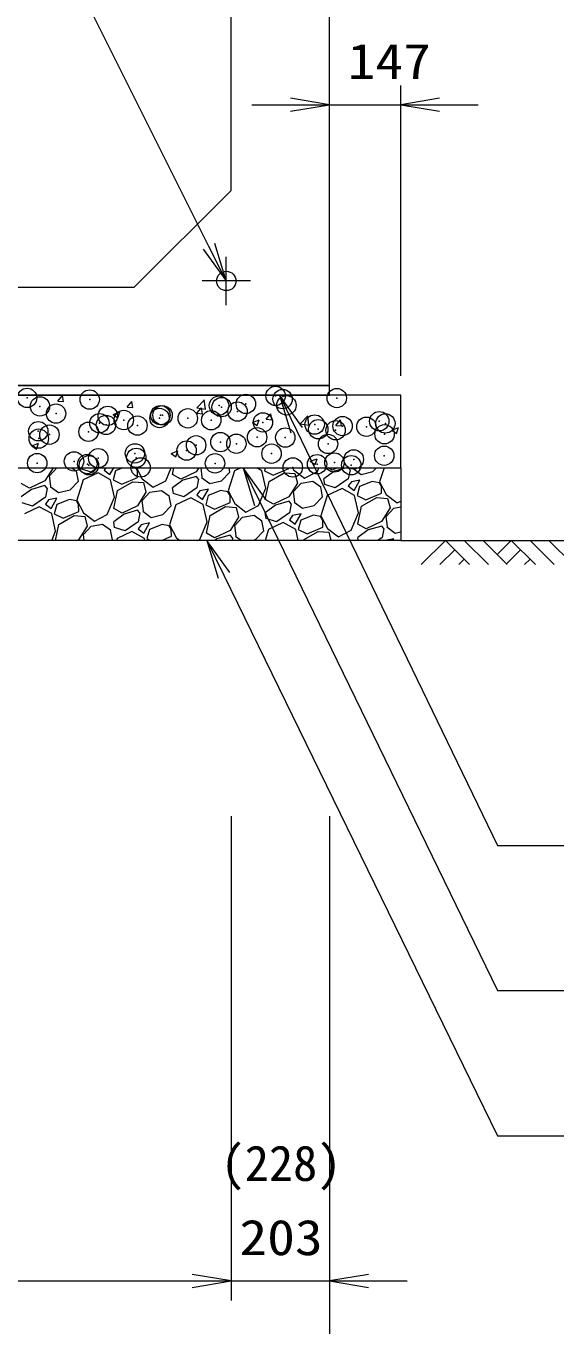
# Model space of a CAD drawing. Units: millimetres at full size. Extents: x 37600 to 71200, y -83280 to -59520.
# Drawn here: x 57332 to 58426, y -79269 to -76585 of the extents above; entities that cross this region are included whole.
import ezdxf
from ezdxf.enums import TextEntityAlignment as Align

# ---------------------------------------------------------------- set-up
doc = ezdxf.new("R2010")
doc.units = ezdxf.units.MM
doc.header["$LTSCALE"] = 80.0044
doc.header["$PDMODE"] = 32
doc.header["$PDSIZE"] = 40
doc.linetypes.add('CHAIN', pattern=[18.5, 12, -1.5, 3.5, -1.5])
for name, color, linetype, lineweight in [('0_2', 4, 'Continuous', 13), ('寸法', 6, 'Continuous', 13), ('ﾊｯﾁﾝｸﾞ', 4, 'Continuous', 9)]:
    doc.layers.add(name, color=color, linetype=linetype, lineweight=lineweight)
doc.styles.add('ＭＳ ゴシック', font='')
doc.styles.get('ＭＳ ゴシック').set_extended_font_data('MS Gothic')

# ---------------------------------------------------------------- blocks, each defined once
blk = doc.blocks.new('open_arrow')
at = {"color": 0, "linetype": 'Continuous', "lineweight": -2}
blk.add_lwpolyline([(7.5, 1.25), (0, 0), (7.5, -1.25)], dxfattribs=at)

msp = doc.modelspace()

# ---------------------------------------------------------------- linework, layer by layer
at = {"layer": '0_2', "color": 2, "linetype": 'CHAIN'}
for p, q in [((57745, -77162), (57745, -77062)), ((57795, -77112), (57695, -77112))]:
    msp.add_line(p, q, dxfattribs=at)
at = {"layer": '0_2', "color": 3}
for points in [[(54352, -77328), (57958, -77328), (57958, -74872), (54352, -74872)], [(54755, -77125), (57555, -77125), (57755, -76925), (57755, -75275), (57555, -75075), (54755, -75075), (54555, -75275), (54555, -76925)]]:
    msp.add_lwpolyline(points, close=True, dxfattribs=at)
at = {"layer": '0_2'}
msp.add_lwpolyline([(58105, -77648), (58558, -77648), (58558, -75648)], dxfattribs=at)
at = {"layer": '0_2', "color": 7}
for points in [[(54205, -77348), (54205, -77498), (54455, -77498), (54455, -78081), (55955, -78081), (55955, -77498), (58105, -77498), (58105, -77348), (55805, -77348), (55805, -77931), (54605, -77931), (54605, -77348)], [(57958, -77328), (55805, -77328), (55805, -77348), (57958, -77348)], [(55955, -77498), (58105, -77498), (58105, -77648), (55955, -77648)]]:
    msp.add_lwpolyline(points, close=True, dxfattribs=at)
at = {"layer": '0_2', "color": 3}
msp.add_circle((57745, -77112), 20, dxfattribs=at)
at = {"layer": '寸法'}
for p, q in [((57958, -77288), (57958, -76708)), ((58105, -77308), (58105, -76708)), ((57798, -76748), (58265, -76748)), ((57755, -78218), (57755, -79218)), ((57755, -78218), (57755, -79218)), ((57958, -78218), (57958, -79518)), ((57958, -78218), (57958, -79218)), ((57958, -78218), (57958, -79518)), ((54555, -79178), (57755, -79178)), ((57595, -79178), (58118, -79178))]:
    msp.add_line(p, q, dxfattribs=at)
for points in [[(57745, -77112), (57709.22, -77040.45), (57450, -76522), (56676.67, -76522)], [(57855, -77348), (57889.84, -77420.01), (58305, -78278), (58998.33, -78278)], [(57780, -77498), (57814.98, -77569.95), (58305, -78578), (59338.33, -78578)], [(57705, -77648), (57740.07, -77719.9), (58305, -78878), (58758.33, -78878)]]:
    msp.add_lwpolyline(points, dxfattribs=at)
at = {"layer": 'ﾊｯﾁﾝｸﾞ'}
for p, q in [((57396.97, -77360.14), (57406.62, -77348.64)), ((57396.97, -77360.14), (57408.93, -77361.18)), ((57408.93, -77361.18), (57406.61, -77348.65)), ((57540.43, -77372.69), (57550.07, -77361.2)), ((57540.43, -77372.69), (57552.38, -77373.73)), ((57552.38, -77373.73), (57550.07, -77361.2)), ((57683.88, -77385.24), (57693.52, -77373.75)), ((57684.09, -77374.1), (57701.88, -77376.85)), ((57684.11, -77374.07), (57699.69, -77357.83)), ((57695.83, -77386.28), (57693.52, -77373.75)), ((57701.87, -77376.85), (57699.67, -77357.86)), ((57511.52, -77388.06), (57525.52, -77382.68)), ((57511.52, -77388.06), (57521.47, -77394.77)), ((57521.47, -77394.77), (57525.52, -77382.68)), ((57683.88, -77385.24), (57695.83, -77386.28)), ((57798.95, -77404.07), (57812.95, -77398.7)), ((57808.89, -77410.78), (57812.95, -77398.7)), ((57827.33, -77397.79), (57836.97, -77386.3)), ((57827.33, -77397.79), (57839.28, -77398.83)), ((57839.28, -77398.83), (57836.97, -77386.3)), ((57897.56, -77407.17), (57913.14, -77390.94)), ((57915.32, -77409.96), (57913.11, -77390.96)), ((57970.78, -77410.34), (57980.42, -77398.85)), ((57982.74, -77411.38), (57980.42, -77398.85)), ((57798.95, -77404.07), (57808.89, -77410.78)), ((57897.54, -77407.2), (57915.32, -77409.96)), ((57970.78, -77410.34), (57982.74, -77411.38)), ((58086.37, -77420.09), (58100.38, -77414.72)), ((58086.37, -77420.09), (58096.32, -77426.8)), ((58096.32, -77426.8), (58100.38, -77414.72)), ((57343.48, -77452.56), (57357.48, -77447.19)), ((57343.48, -77452.56), (57353.42, -77459.27)), ((57353.42, -77459.27), (57357.48, -77447.19)), ((57630.9, -77468.58), (57644.91, -77463.2)), ((57630.9, -77468.58), (57640.85, -77475.29)), ((57640.85, -77475.29), (57644.91, -77463.2)), ((57918.33, -77484.6), (57932.33, -77479.22)), ((57928.28, -77491.31), (57932.33, -77479.22)), ((57387.45, -77498), (57370.21, -77525.21)), ((57380.23, -77514.57), (57395.5, -77498)), ((57426.27, -77498), (57436.11, -77504.95)), ((57439.84, -77525.42), (57436.11, -77504.95)), ((57444.59, -77500.05), (57444.25, -77498)), ((57466.33, -77506.9), (57444.59, -77500.05)), ((57480.23, -77508.57), (57449.73, -77522.95)), ((57479.05, -77498), (57466.33, -77506.9)), ((57506.17, -77522.7), (57480.23, -77508.57)), ((57496.63, -77498), (57493.05, -77502.79)), ((57493.05, -77502.79), (57504.9, -77512.11)), ((57504.9, -77512.11), (57512.74, -77498)), ((57516.33, -77503.9), (57511.2, -77523.02)), ((57531.32, -77498), (57516.33, -77503.9)), ((57561.48, -77503.7), (57558.19, -77498)), ((57559.59, -77498), (57571.28, -77520.67)), ((57561.71, -77518.11), (57561.48, -77503.7)), ((57620.44, -77524.62), (57631.36, -77498)), ((57634.1, -77511.88), (57637.05, -77498)), ((57682.7, -77506.46), (57650.99, -77521.53)), ((57688.05, -77498), (57682.7, -77506.46)), ((57695.25, -77516.99), (57692.98, -77498)), ((57735.22, -77524.63), (57752.33, -77506.67)), ((57762.22, -77504.19), (57749.03, -77545.75)), ((57752.33, -77506.67), (57750.75, -77498)), ((57775.35, -77498), (57762.22, -77504.19)), ((57818.65, -77503.94), (57807.75, -77498)), ((57826.45, -77539.85), (57818.65, -77503.94)), ((57825.37, -77498), (57823.69, -77504.26)), ((57823.69, -77504.26), (57841.79, -77513.21)), ((57833.17, -77526.28), (57864.69, -77508.08)), ((57841.79, -77513.21), (57874.2, -77499.35)), ((57864.69, -77508.08), (57886.75, -77509.89)), ((57874.2, -77499.35), (57874.18, -77498)), ((57881.75, -77498), (57883.76, -77501.91)), ((57883.76, -77501.91), (57906.76, -77519.35)), ((57906.76, -77519.35), (57932.92, -77505.86)), ((57918.33, -77484.6), (57928.28, -77491.31)), ((57932.92, -77505.86), (57936.15, -77498)), ((57968, -77505.01), (57946.36, -77520.74)), ((57963.47, -77502.77), (57955.12, -77498)), ((57973.52, -77498), (57963.47, -77502.77)), ((57992.51, -77498), (57968, -77505.01)), ((58000.46, -77502.44), (57996.55, -77520.86)), ((58000.46, -77502.44), (57996.56, -77498)), ((58006.52, -77498.94), (58023.6, -77511.71)), ((58007.73, -77498.24), (58007.71, -77498)), ((58023.6, -77511.71), (58047.71, -77505.87)), ((58047.71, -77505.87), (58055.21, -77498)), ((58070.72, -77498), (58061.52, -77527)), ((57338.5, -77540.29), (57321.61, -77530.64)), ((57370.21, -77525.21), (57338.5, -77540.29)), ((57370.77, -77534.59), (57343.02, -77542.52)), ((57375.48, -77539.95), (57370.77, -77534.59)), ((57382.76, -77535.75), (57380.23, -77514.57)), ((57422.73, -77543.39), (57439.84, -77525.42)), ((57449.73, -77522.95), (57436.55, -77564.51)), ((57513.97, -77558.61), (57506.17, -77522.7)), ((57511.2, -77523.02), (57529.3, -77531.97)), ((57520.68, -77545.03), (57552.2, -77526.83)), ((57529.3, -77531.97), (57561.71, -77518.11)), ((57552.2, -77526.83), (57574.26, -77528.64)), ((57571.28, -77520.67), (57594.28, -77538.11)), ((57574.26, -77528.64), (57579.21, -77548.42)), ((57594.28, -77538.11), (57620.44, -77524.62)), ((57655.51, -77523.77), (57633.87, -77539.49)), ((57650.99, -77521.53), (57634.1, -77511.88)), ((57683.26, -77515.83), (57655.51, -77523.77)), ((57687.97, -77521.19), (57683.26, -77515.83)), ((57687.97, -77521.19), (57684.06, -77539.62)), ((57694.03, -77517.69), (57711.11, -77530.47)), ((57711.11, -77530.47), (57735.22, -77524.63)), ((57825.34, -77563.13), (57833.17, -77526.28)), ((57891.7, -77529.66), (57873.94, -77557.7)), ((57883.96, -77547.06), (57899.86, -77529.8)), ((57886.75, -77509.89), (57891.7, -77529.66)), ((57899.86, -77529.8), (57923.46, -77525.87)), ((57923.46, -77525.87), (57939.84, -77537.44)), ((57948.32, -77532.54), (57946.36, -77520.74)), ((57970.06, -77539.39), (57948.32, -77532.54)), ((57996.55, -77520.86), (57970.06, -77539.39)), ((58003.17, -77526.73), (57996.79, -77535.27)), ((57996.79, -77535.27), (58008.63, -77544.6)), ((58020.52, -77523.18), (58003.17, -77526.73)), ((58008.63, -77544.6), (58020.52, -77523.18)), ((58046.41, -77526.02), (58020.06, -77536.38)), ((58061.01, -77528.91), (58046.41, -77526.02)), ((58065.21, -77536.18), (58061.01, -77528.91)), ((58061.52, -77527), (58075.01, -77553.16)), ((57343.02, -77542.52), (57321.39, -77558.25)), ((57371.57, -77558.37), (57345.09, -77576.9)), ((57375.48, -77539.95), (57371.57, -77558.37)), ((57395.55, -77560.7), (57378.2, -77564.25)), ((57381.55, -77536.45), (57398.62, -77549.22)), ((57383.66, -77582.11), (57395.55, -77560.7)), ((57398.62, -77549.22), (57422.73, -77543.39)), ((57499.19, -77594.62), (57513.97, -77558.61)), ((57512.86, -77581.88), (57520.68, -77545.03)), ((57579.21, -77548.42), (57561.45, -77576.46)), ((57571.48, -77565.82), (57587.38, -77548.56)), ((57587.38, -77548.56), (57610.98, -77544.63)), ((57610.98, -77544.63), (57627.35, -77556.19)), ((57631.09, -77576.67), (57627.35, -77556.19)), ((57635.84, -77551.29), (57633.87, -77539.49)), ((57657.57, -77558.14), (57635.84, -77551.29)), ((57671.47, -77559.82), (57640.98, -77574.19)), ((57684.06, -77539.62), (57657.57, -77558.14)), ((57697.41, -77573.94), (57671.47, -77559.82)), ((57690.68, -77545.49), (57684.3, -77554.03)), ((57684.3, -77554.03), (57696.15, -77563.35)), ((57708.03, -77541.94), (57690.68, -77545.49)), ((57696.15, -77563.35), (57708.03, -77541.94)), ((57707.57, -77555.14), (57702.45, -77574.26)), ((57733.92, -77544.78), (57707.57, -77555.14)), ((57748.52, -77547.66), (57733.92, -77544.78)), ((57752.72, -77554.94), (57748.52, -77547.66)), ((57749.03, -77545.75), (57762.52, -77571.91)), ((57752.96, -77569.35), (57752.72, -77554.94)), ((57811.68, -77575.86), (57826.45, -77539.85)), ((57873.94, -77557.7), (57842.23, -77572.77)), ((57886.49, -77568.24), (57883.96, -77547.06)), ((57926.46, -77575.87), (57943.58, -77557.91)), ((57943.58, -77557.91), (57939.84, -77537.44)), ((57953.46, -77555.43), (57940.28, -77597)), ((57983.96, -77541.06), (57953.46, -77555.43)), ((58009.9, -77555.18), (57983.96, -77541.06)), ((58017.7, -77591.09), (58009.9, -77555.18)), ((58020.06, -77536.38), (58014.93, -77555.51)), ((58014.93, -77555.51), (58033.03, -77564.46)), ((58024.41, -77577.52), (58055.93, -77559.32)), ((58033.03, -77564.46), (58065.45, -77550.6)), ((58055.93, -77559.32), (58077.99, -77561.13)), ((58065.45, -77550.6), (58065.21, -77536.18)), ((58075.01, -77553.16), (58098.01, -77570.59)), ((58077.99, -77561.13), (58082.95, -77580.91)), ((57345.09, -77576.9), (57323.35, -77570.05)), ((57358.99, -77578.57), (57328.49, -77592.95)), ((57384.92, -77592.7), (57358.99, -77578.57)), ((57378.2, -77564.25), (57371.81, -77572.79)), ((57371.81, -77572.79), (57383.66, -77582.11)), ((57395.08, -77573.9), (57389.96, -77593.02)), ((57421.43, -77563.53), (57395.08, -77573.9)), ((57408.06, -77601.97), (57440.47, -77588.11)), ((57436.03, -77566.42), (57421.43, -77563.53)), ((57440.23, -77573.7), (57436.03, -77566.42)), ((57436.55, -77564.51), (57450.03, -77590.67)), ((57440.47, -77588.11), (57440.23, -77573.7)), ((57529.74, -77591.53), (57512.86, -77581.88)), ((57561.45, -77576.46), (57529.74, -77591.53)), ((57562.02, -77585.83), (57534.27, -77593.77)), ((57566.73, -77591.19), (57562.02, -77585.83)), ((57574, -77586.99), (57571.48, -77565.82)), ((57572.79, -77587.69), (57589.87, -77600.47)), ((57613.98, -77594.63), (57631.09, -77576.67)), ((57640.97, -77574.19), (57627.79, -77615.75)), ((57705.21, -77609.85), (57697.41, -77573.94)), ((57702.45, -77574.26), (57720.55, -77583.21)), ((57711.92, -77596.28), (57743.45, -77578.08)), ((57720.55, -77583.21), (57752.96, -77569.35)), ((57743.45, -77578.08), (57765.51, -77579.89)), ((57762.52, -77571.91), (57785.52, -77589.35)), ((57765.51, -77579.89), (57770.46, -77599.66)), ((57785.52, -77589.35), (57811.68, -77575.86)), ((57846.75, -77575.01), (57825.12, -77590.74)), ((57842.23, -77572.77), (57825.34, -77563.13)), ((57874.5, -77567.07), (57846.75, -77575.01)), ((57879.22, -77572.44), (57874.5, -77567.07)), ((57879.22, -77572.44), (57875.3, -77590.86)), ((57885.28, -77568.94), (57902.35, -77581.71)), ((57902.35, -77581.71), (57926.46, -77575.87)), ((58016.59, -77614.37), (58024.41, -77577.52)), ((58082.95, -77580.91), (58065.18, -77608.94)), ((58075.21, -77598.31), (58091.11, -77581.04)), ((58091.11, -77581.04), (58105, -77578.73)), ((58098.01, -77570.59), (58105, -77566.99)), ((57392.72, -77628.61), (57384.92, -77592.7)), ((57389.96, -77593.02), (57408.06, -77601.97)), ((57392.44, -77648), (57399.44, -77615.03)), ((57399.44, -77615.03), (57430.96, -77596.83)), ((57430.96, -77596.83), (57453.02, -77598.64)), ((57450.03, -77590.67), (57473.03, -77608.11)), ((57453.02, -77598.64), (57457.97, -77618.42)), ((57466.13, -77618.56), (57489.73, -77614.63)), ((57473.03, -77608.11), (57499.19, -77594.62)), ((57489.73, -77614.63), (57506.11, -77626.19)), ((57534.27, -77593.77), (57512.63, -77609.49)), ((57514.59, -77621.29), (57512.63, -77609.49)), ((57562.82, -77609.62), (57536.33, -77628.14)), ((57566.73, -77591.19), (57562.82, -77609.62)), ((57569.44, -77615.49), (57563.05, -77624.03)), ((57586.79, -77611.94), (57569.44, -77615.49)), ((57574.9, -77633.35), (57586.79, -77611.94)), ((57612.68, -77614.78), (57586.33, -77625.14)), ((57589.87, -77600.47), (57613.98, -77594.63)), ((57627.28, -77617.66), (57612.68, -77614.78)), ((57627.79, -77615.75), (57641.28, -77641.91)), ((57690.44, -77645.86), (57705.21, -77609.85)), ((57704.1, -77633.13), (57711.92, -77596.28)), ((57770.46, -77599.66), (57752.7, -77627.7)), ((57762.72, -77617.06), (57778.62, -77599.8)), ((57778.62, -77599.8), (57802.22, -77595.87)), ((57802.22, -77595.87), (57818.59, -77607.44)), ((57822.33, -77627.91), (57818.59, -77607.44)), ((57827.08, -77602.54), (57825.12, -77590.74)), ((57848.82, -77609.39), (57827.08, -77602.54)), ((57862.72, -77611.06), (57832.22, -77625.43)), ((57875.3, -77590.86), (57848.82, -77609.39)), ((57888.65, -77625.18), (57862.72, -77611.06)), ((57881.93, -77596.73), (57875.54, -77605.27)), ((57875.54, -77605.27), (57887.39, -77614.6)), ((57899.28, -77593.18), (57881.93, -77596.73)), ((57887.39, -77614.6), (57899.28, -77593.18)), ((57898.82, -77606.38), (57893.69, -77625.51)), ((57925.16, -77596.02), (57898.82, -77606.38)), ((57939.76, -77598.91), (57925.16, -77596.02)), ((57943.96, -77606.18), (57939.76, -77598.91)), ((57940.28, -77597), (57953.76, -77623.16)), ((57944.2, -77620.6), (57943.96, -77606.18)), ((58002.92, -77627.11), (58017.7, -77591.09)), ((58033.47, -77624.02), (58016.59, -77614.37)), ((58065.18, -77608.94), (58033.47, -77624.02)), ((58077.73, -77619.48), (58075.21, -77598.31)), ((57384.77, -77648), (57392.72, -77628.61)), ((57457.97, -77618.42), (57440.21, -77646.46)), ((57450.23, -77635.82), (57466.13, -77618.56)), ((57451.69, -77648), (57450.23, -77635.82)), ((57509.84, -77646.67), (57506.11, -77626.19)), ((57536.33, -77628.14), (57514.59, -77621.29)), ((57550.23, -77629.82), (57519.73, -77644.19)), ((57576.17, -77643.94), (57550.23, -77629.82)), ((57563.05, -77624.03), (57574.9, -77633.35)), ((57586.33, -77625.14), (57581.2, -77644.26)), ((57611.49, -77648), (57631.71, -77639.35)), ((57631.48, -77624.94), (57627.28, -77617.66)), ((57631.71, -77639.35), (57631.48, -77624.94)), ((57641.28, -77641.91), (57649.3, -77648)), ((57720.99, -77642.77), (57704.1, -77633.13)), ((57752.7, -77627.7), (57720.99, -77642.77)), ((57753.26, -77637.07), (57725.51, -77645.01)), ((57757.97, -77642.44), (57753.26, -77637.07)), ((57757.97, -77642.44), (57756.79, -77648)), ((57765.25, -77638.24), (57762.72, -77617.06)), ((57764.03, -77638.94), (57776.15, -77648)), ((57805.22, -77645.87), (57822.33, -77627.91)), ((57832.22, -77625.43), (57825.06, -77648)), ((57893.61, -77648), (57888.65, -77625.18)), ((57893.69, -77625.51), (57911.79, -77634.46)), ((57903.17, -77647.52), (57934.69, -77629.32)), ((57911.79, -77634.46), (57944.2, -77620.6)), ((57934.69, -77629.32), (57956.75, -77631.13)), ((57953.76, -77623.16), (57976.76, -77640.59)), ((57956.75, -77631.13), (57960.97, -77648)), ((57976.76, -77640.59), (58002.92, -77627.11)), ((58038, -77626.26), (58016.36, -77641.98)), ((58017.36, -77648), (58016.36, -77641.98)), ((58065.75, -77618.32), (58038, -77626.26)), ((58066.55, -77642.1), (58058.12, -77648)), ((58070.46, -77623.68), (58065.75, -77618.32)), ((58070.46, -77623.68), (58066.55, -77642.1)), ((58076.52, -77620.18), (58093.6, -77632.95)), ((58093.6, -77632.95), (58105, -77630.19)), ((57440.21, -77646.46), (57436.96, -77648)), ((57508.57, -77648), (57509.84, -77646.67)), ((57519.73, -77644.19), (57518.52, -77648)), ((57577.05, -77648), (57576.17, -77643.94)), ((57581.2, -77644.26), (57588.76, -77648)), ((57686.29, -77648), (57690.44, -77645.86)), ((57725.51, -77645.01), (57721.4, -77648)), ((57796.43, -77648), (57805.22, -77645.87)), ((57903.06, -77648), (57903.17, -77647.52)), ((57988.16, -77648), (57993.46, -77647.12)), ((57993.46, -77647.12), (57994.71, -77648)), ((58073.17, -77647.98), (58073.16, -77648)), ((58090.52, -77644.43), (58073.17, -77647.98)), ((58088.54, -77648), (58090.52, -77644.43)), ((58147.12, -77698), (58197.12, -77648)), ((58186.01, -77698), (58216.56, -77667.45)), ((58197.12, -77648), (58247.12, -77698)), ((58236.01, -77648), (58286.01, -77698)), ((58274.9, -77648), (58324.9, -77698)), ((58303.95, -77677.05), (58333, -77648)), ((58323.39, -77696.5), (58352.44, -77667.45)), ((58333, -77648), (58383, -77698)), ((58371.89, -77648), (58421.89, -77698)), ((58410.78, -77648), (58460.78, -77698)), ((58224.9, -77698), (58236.01, -77686.89)), ((58360.78, -77698), (58371.89, -77686.89))]:
    msp.add_line(p, q, dxfattribs=at)
for p in [(57333.83, -77353.53), (57463.05, -77356.99), (57785.46, -77366.02), (57846.62, -77349.42), (57861.21, -77356.05), (57973.1, -77353.89), (57360.36, -77371.08), (57393.59, -77386.07), (57500.36, -77390.58), (57609.08, -77389.25), (57613.35, -77389.46), (57729.99, -77369.44), (57735.39, -77372.62), (57768.2, -77381.69), (57869.22, -77368.89), (57483.27, -77405.81), (57496.71, -77409.48), (57533.34, -77399.22), (57561.64, -77410.77), (57607.12, -77395.09), (57665.52, -77395.77), (57713.89, -77399.6), (57820.65, -77404.11), (57927.42, -77408.62), (57934.9, -77418.31), (57970.67, -77420.47), (57984.97, -77411.71), (58034.18, -77413.13), (58060.72, -77401.74), (58073.36, -77406.39), (57356.96, -77422.44), (57357.93, -77437.65), (57380.07, -77429.5), (57460.62, -77423.57), (57732.85, -77444.91), (57765.77, -77448.27), (57808.59, -77434.94), (57866.79, -77435.47), (58071.64, -77428.71), (57556.47, -77468.13), (57663.08, -77462.35), (57682.78, -77451.5), (57838.37, -77468.75), (57955, -77448.73), (58070.92, -77472.97), (57354.65, -77488.27), (57430.66, -77484.69), (57458.18, -77490.15), (57461.41, -77492.78), (57480.72, -77478.1), (57559.21, -77477.35), (57568.18, -77497.29), (57721.73, -77488.77), (57882.29, -77497.19), (57932.36, -77490.6), (57968.24, -77487.05), (58002.93, -77492.64), (58008.1, -77480.62)]:
    msp.add_point(p, dxfattribs=at)

# ---------------------------------------------------------------- block references
at = {"layer": '寸法', "xscale": 10.7, "yscale": 10.7}
for p, rotation in [((57958, -76748), 180), ((57745, -77112), 116.6), ((57855, -77348), 295.8), ((57780, -77498), 295.9), ((57705, -77648), 296), ((57755, -79178), 180), ((57755, -79178), 180)]:
    msp.add_blockref('open_arrow', p, dxfattribs=dict(at, rotation=rotation))
for p in [(58105, -76748), (57958, -79178)]:
    msp.add_blockref('open_arrow', p, dxfattribs=at)

# ---------------------------------------------------------------- texts
at = {"layer": '寸法', "style": 'ＭＳ ゴシック', "width": 1.15}
for s, p in [('147', (58081.5, -76658)), ('203', (57858, -79088))]:
    msp.add_text(s, height=73.31, dxfattribs=at).set_placement(p, align=Align.MIDDLE_CENTER)
at = {"layer": '寸法', "color": 3, "style": 'ＭＳ ゴシック'}
msp.add_text('(228)', height=73.31, dxfattribs=at).set_placement((57858, -78898), align=Align.TOP_CENTER)

doc.saveas('drawing.dxf')
